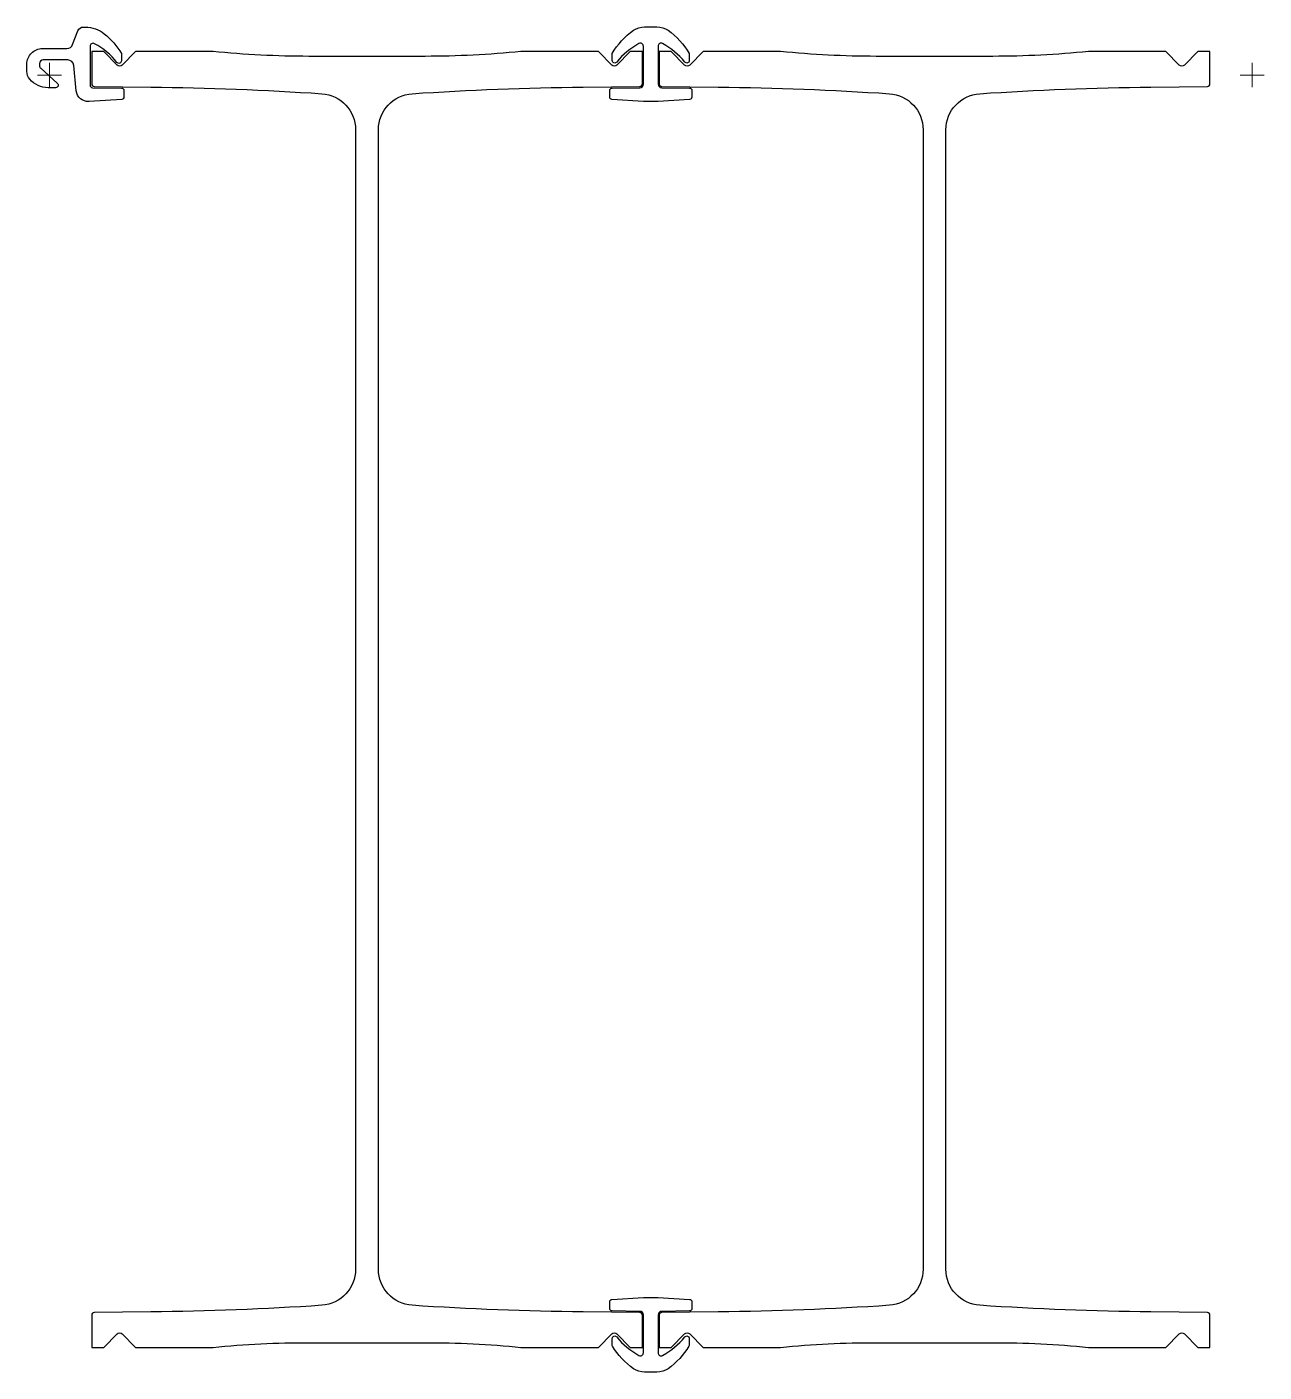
# Model space of a CAD drawing. Header units: millimetres. Extents: x -19 to 1008, y -1076 to 40.
import ezdxf

# ---------------------------------------------------------------- set-up
doc = ezdxf.new("R2010")
doc.units = ezdxf.units.MM
doc.layers.get('0').update_dxf_attribs({"lineweight": 25})
doc.layers.add('ref', color=252, linetype='Continuous', lineweight=5)

msp = doc.modelspace()

# ---------------------------------------------------------------- linework, layer by layer
at = {"elevation": 0}
for points in [[(61.7, -18.3, -0.396562), (59.9, -20.3), (32.8, -22, -0.402787), (22.2, -13), (20.1, 8, 0.385273), (15.1, 12.5), (-5.3, 12.5, 0.414214), (-8.3, 9.5), (-8.3, 7.9, 0.212557), (-7.3, 5.6), (6.5, -6.8, -0.687281), (5.1, -10.5), (-1.2, -10.5, -0.219232), (-16.3, -3.5, -0.17875), (-18.8, 3), (-18.8, 9, -0.414214), (-5.8, 22), (14.5, 22, 0.311359), (19.2, 25.2), (23.5, 36.6, -0.311359), (28.2, 39.8), (29.8, 39.8, -0.17076), (45.5, 34.3, -0.09176), (59.7, 17.8), (59.7, 11.8, -0.710366), (55.9, 10.5, 0.101503), (37.4, 26, 0.567914), (33.7, 23.8), (33.7, -8.5, 0.411079), (35.7, -10.5), (59.8, -10.8, -0.411079), (61.7, -12.8)], [(484.7, 37.1, -0.152295), (493.9, 39.9), (504.1, 39.9, -0.152295), (513.3, 37.1, -0.110047), (531, 17.9), (531, 12, -0.710994), (527.2, 10.7, 0.100981), (508.8, 26.1, 0.56829), (505.1, 23.9), (505.1, -7.5, 0.411198), (508.1, -10.5), (531.1, -10.8, -0.411533), (533.1, -12.8), (533.1, -18.4, -0.397192), (531.2, -20.3), (505.1, -21.9), (492.9, -21.9), (466.8, -20.3, -0.397192), (464.9, -18.4), (464.9, -12.8, -0.411533), (466.9, -10.8), (489.9, -10.5, 0.411198), (492.9, -7.5), (492.9, 23.9, 0.56798), (489.2, 26.1, 0.101014), (470.8, 10.7, -0.710336), (467, 12), (467, 17.9, -0.110047)], [(84, -1026.4), (37, -1026.9, 0.411288), (35, -1028.9), (35, -1055.8), (45, -1055.8), (56.1, -1044.7, -0.414214), (60.4, -1044.7), (71.5, -1055.8), (135.7, -1055.8, -0.024866), (215.1, -1051.9), (311.9, -1051.9, -0.024866), (391.3, -1055.8), (455.5, -1055.8), (466.6, -1044.7, -0.414214), (470.9, -1044.7), (482, -1055.8), (492, -1055.8), (492, -1028.9, 0.411288), (490, -1026.9), (443, -1026.4, -0.014216), (301, -1020.9, -0.394764), (273, -991), (273, -45.4, -0.394764), (301, -15.5, -0.014216), (443, -10), (490, -9.5, 0.411288), (492, -7.5), (492, 19.5), (482, 19.5), (470.9, 8.3, -0.414214), (466.6, 8.3), (455.5, 19.5), (391.3, 19.5, -0.024866), (311.9, 15.5), (215.1, 15.5, -0.024866), (135.7, 19.5), (71.5, 19.5), (60.4, 8.3, -0.414214), (56.1, 8.3), (45, 19.5), (35, 19.5), (35, -7.5, 0.411288), (37, -9.5), (84, -10, -0.014216), (226, -15.5, -0.394764), (254, -45.4), (254, -991, -0.394764), (226, -1020.9, -0.014216)], [(542.5, 19.5), (531.4, 8.3, -0.414214), (527.1, 8.3), (516, 19.5), (506, 19.5), (506, -7.5, 0.411288), (508, -9.5), (555, -10, -0.014216), (697, -15.5, -0.394764), (725, -45.4), (725, -991, -0.394764), (697, -1020.9, -0.014216), (555, -1026.4), (508, -1026.9, 0.411288), (506, -1028.9), (506, -1055.8), (516, -1055.8), (527.1, -1044.7, -0.414214), (531.4, -1044.7), (542.5, -1055.8), (606.7, -1055.8, -0.024866), (686.1, -1051.9), (782.9, -1051.9, -0.024866), (862.3, -1055.8), (926.5, -1055.8), (937.6, -1044.7, -0.414214), (941.9, -1044.7), (953, -1055.8), (963, -1055.8), (963, -1028.9, 0.411288), (961, -1026.9), (914, -1026.4, -0.014216), (772, -1020.9, -0.394764), (744, -991), (744, -45.4, -0.394764), (772, -15.5, -0.014216), (914, -10), (961, -9.5, 0.411288), (963, -7.5), (963, 19.5), (953, 19.5), (941.9, 8.3, -0.414214), (937.6, 8.3), (926.5, 19.5), (862.3, 19.5, -0.024866), (782.9, 15.5), (686.1, 15.5, -0.024866), (606.7, 19.5)], [(466.8, -1016), (492.9, -1014.5), (505.1, -1014.5), (531.2, -1016, -0.397192), (533.1, -1018), (533.1, -1023.6, -0.411533), (531.1, -1025.6), (508.1, -1025.9, 0.411198), (505.1, -1028.9), (505.1, -1060.3, 0.56798), (508.8, -1062.5, 0.101014), (527.2, -1047.1, -0.710336), (531, -1048.4), (531, -1053.8, -0.135197), (530.7, -1054.8, -0.107707), (513.3, -1073.5, -0.152295), (504.1, -1076.3), (493.9, -1076.3, -0.152295), (484.7, -1073.5, -0.107707), (467.3, -1054.8, -0.135197), (467, -1053.8), (467, -1048.4, -0.710994), (470.8, -1047.1, 0.100981), (489.2, -1062.5, 0.56829), (492.9, -1060.3), (492.9, -1028.9, 0.411198), (489.9, -1025.9), (466.9, -1025.6, -0.411533), (464.9, -1023.6), (464.9, -1018, -0.397192)]]:
    msp.add_lwpolyline(points, format="xyb", close=True, dxfattribs=at)
at = {"layer": 'ref'}
for p, q in [((10, 0), (-10, 0)), ((0, -10), (0, 10)), ((998, 10), (998, -10)), ((988, 0), (1008, 0))]:
    msp.add_line(p, q, dxfattribs=at)

doc.saveas('drawing.dxf')
